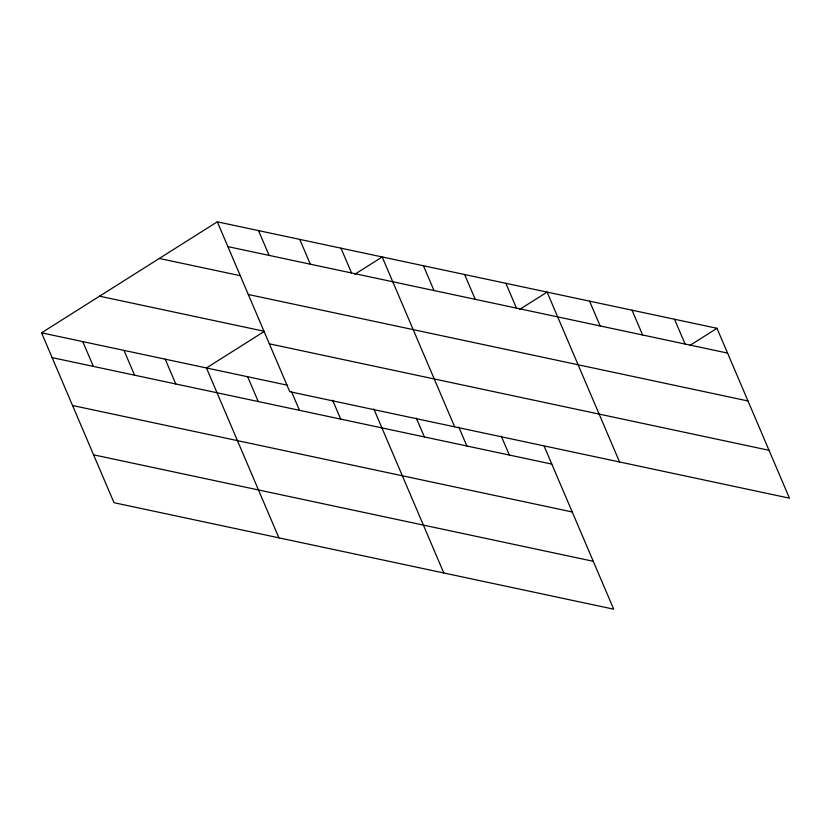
<?xml version="1.0" encoding="UTF-8"?>
<svg xmlns="http://www.w3.org/2000/svg" width="831" height="831" viewBox="0 0 831 831"><rect width="100%" height="100%" fill="white"/><g stroke="black" fill="none" stroke-linecap="round" stroke-linejoin="round"><path stroke-width="1.25" d="M544.253 446.382L613.693 609.175L114.003 502.703L41.55 332.826L217.306 221.825L716.997 328.297L789.45 498.174L289.77 391.702L217.306 221.825M354.847 274.24L382.208 256.966L454.661 426.833M519.739 309.381L547.099 292.096L619.562 461.974M689.637 345.582L716.997 328.297M227.881 246.62L727.572 353.092M159.303 258.451L240.502 275.757M248.303 294.496L747.993 400.968M99.554 296.189L264.445 331.33L206.441 367.956L278.904 537.834M269.348 343.826L769.028 450.298M41.55 332.826L287.64 385.262M52.124 357.621L551.815 464.093M72.546 405.497L572.227 511.969M93.591 454.827L593.272 561.299M674.523 319.249L685.097 344.044M632.048 310.202L642.623 334.997M589.574 301.144L600.148 325.949M505.871 283.319L516.456 308.114M464.654 274.531L475.228 299.326M501.28 436.15L509.341 455.045M423.426 265.743L434 290.538M458.805 427.103L466.866 445.998M416.331 418.055L424.392 436.95M340.98 248.178L351.555 272.973M373.857 408.997L443.796 572.975M299.752 239.39L310.337 264.185M332.639 400.22L340.689 419.115M258.534 230.613L269.109 255.408M291.411 391.432L299.472 410.327M247.669 376.744L258.244 401.539M165.224 359.179L175.798 383.974M123.996 350.391L134.57 375.186M82.778 341.603L93.352 366.409"/></g></svg>
